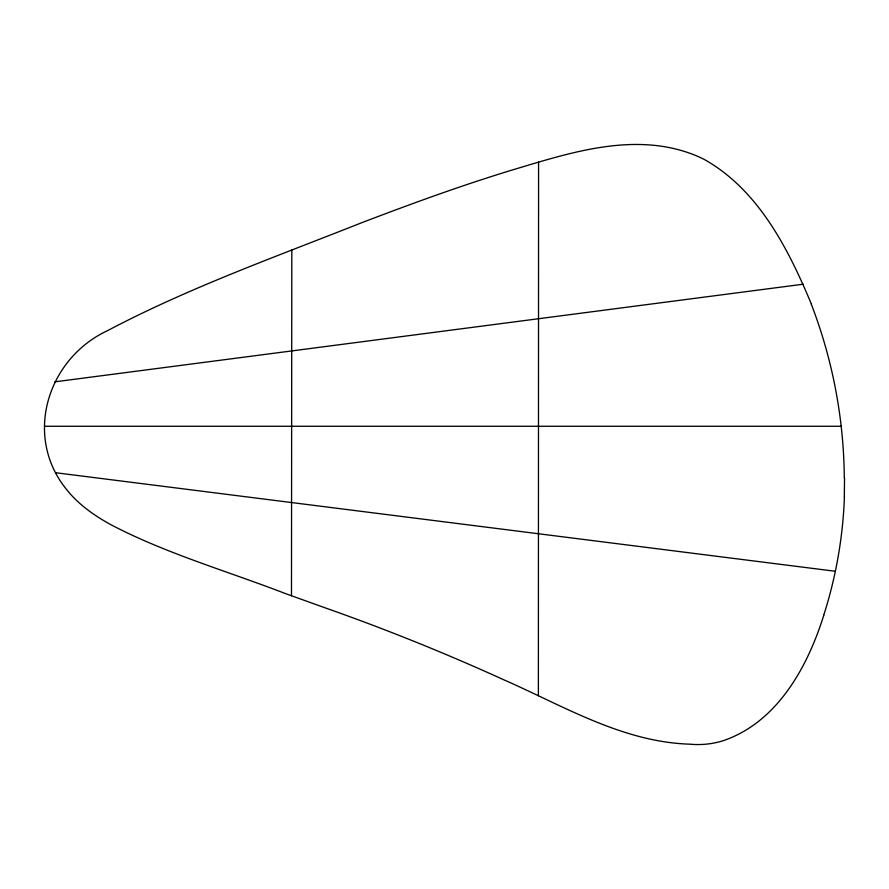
<?xml version="1.0" encoding="UTF-8"?>
<svg xmlns="http://www.w3.org/2000/svg" width="889" height="889" viewBox="0 0 889 889"><rect width="100%" height="100%" fill="white"/><g stroke="black" fill="none" stroke-linecap="round" stroke-linejoin="round"><path stroke-width="1.33" d="M844.306 496.94L844.539 477.938M538.378 695.754L538.578 162.154M291.481 595.763L291.814 249.82M823.803 615.188C807.645 666.861 777.386 722.357 723.035 740.759A84.922 84.922 0 0 1 689.897 744.182C622.678 742.104 563.737 706.055 503.796 679.796C445.1 653.082 385.237 628.968 324.396 607.576L285.625 593.652C227.106 571.016 166.087 553.647 110.314 524.41C93.856 515.264 78.088 504.196 66.386 489.25C23.225 436.032 47.45 358.723 107.425 330.697C188.735 287.814 275.712 256.821 361.023 222.983C414.207 202.681 467.736 183.134 522.354 166.976C575.961 150.808 634.824 133.583 689.897 153.275A115.926 115.926 0 0 1 704.255 159.442C758.417 189.857 788.254 248.809 811.368 304.027M54.84 381.837L803.145 284.213M44.45 426.264L841.294 426.264M55.807 472.748L835.338 571.271M811.246 304.071A494.417 494.417 0 0 1 844.294 477.949M844.417 496.94A440.055 440.055 0 0 1 823.747 615.166"/></g></svg>
